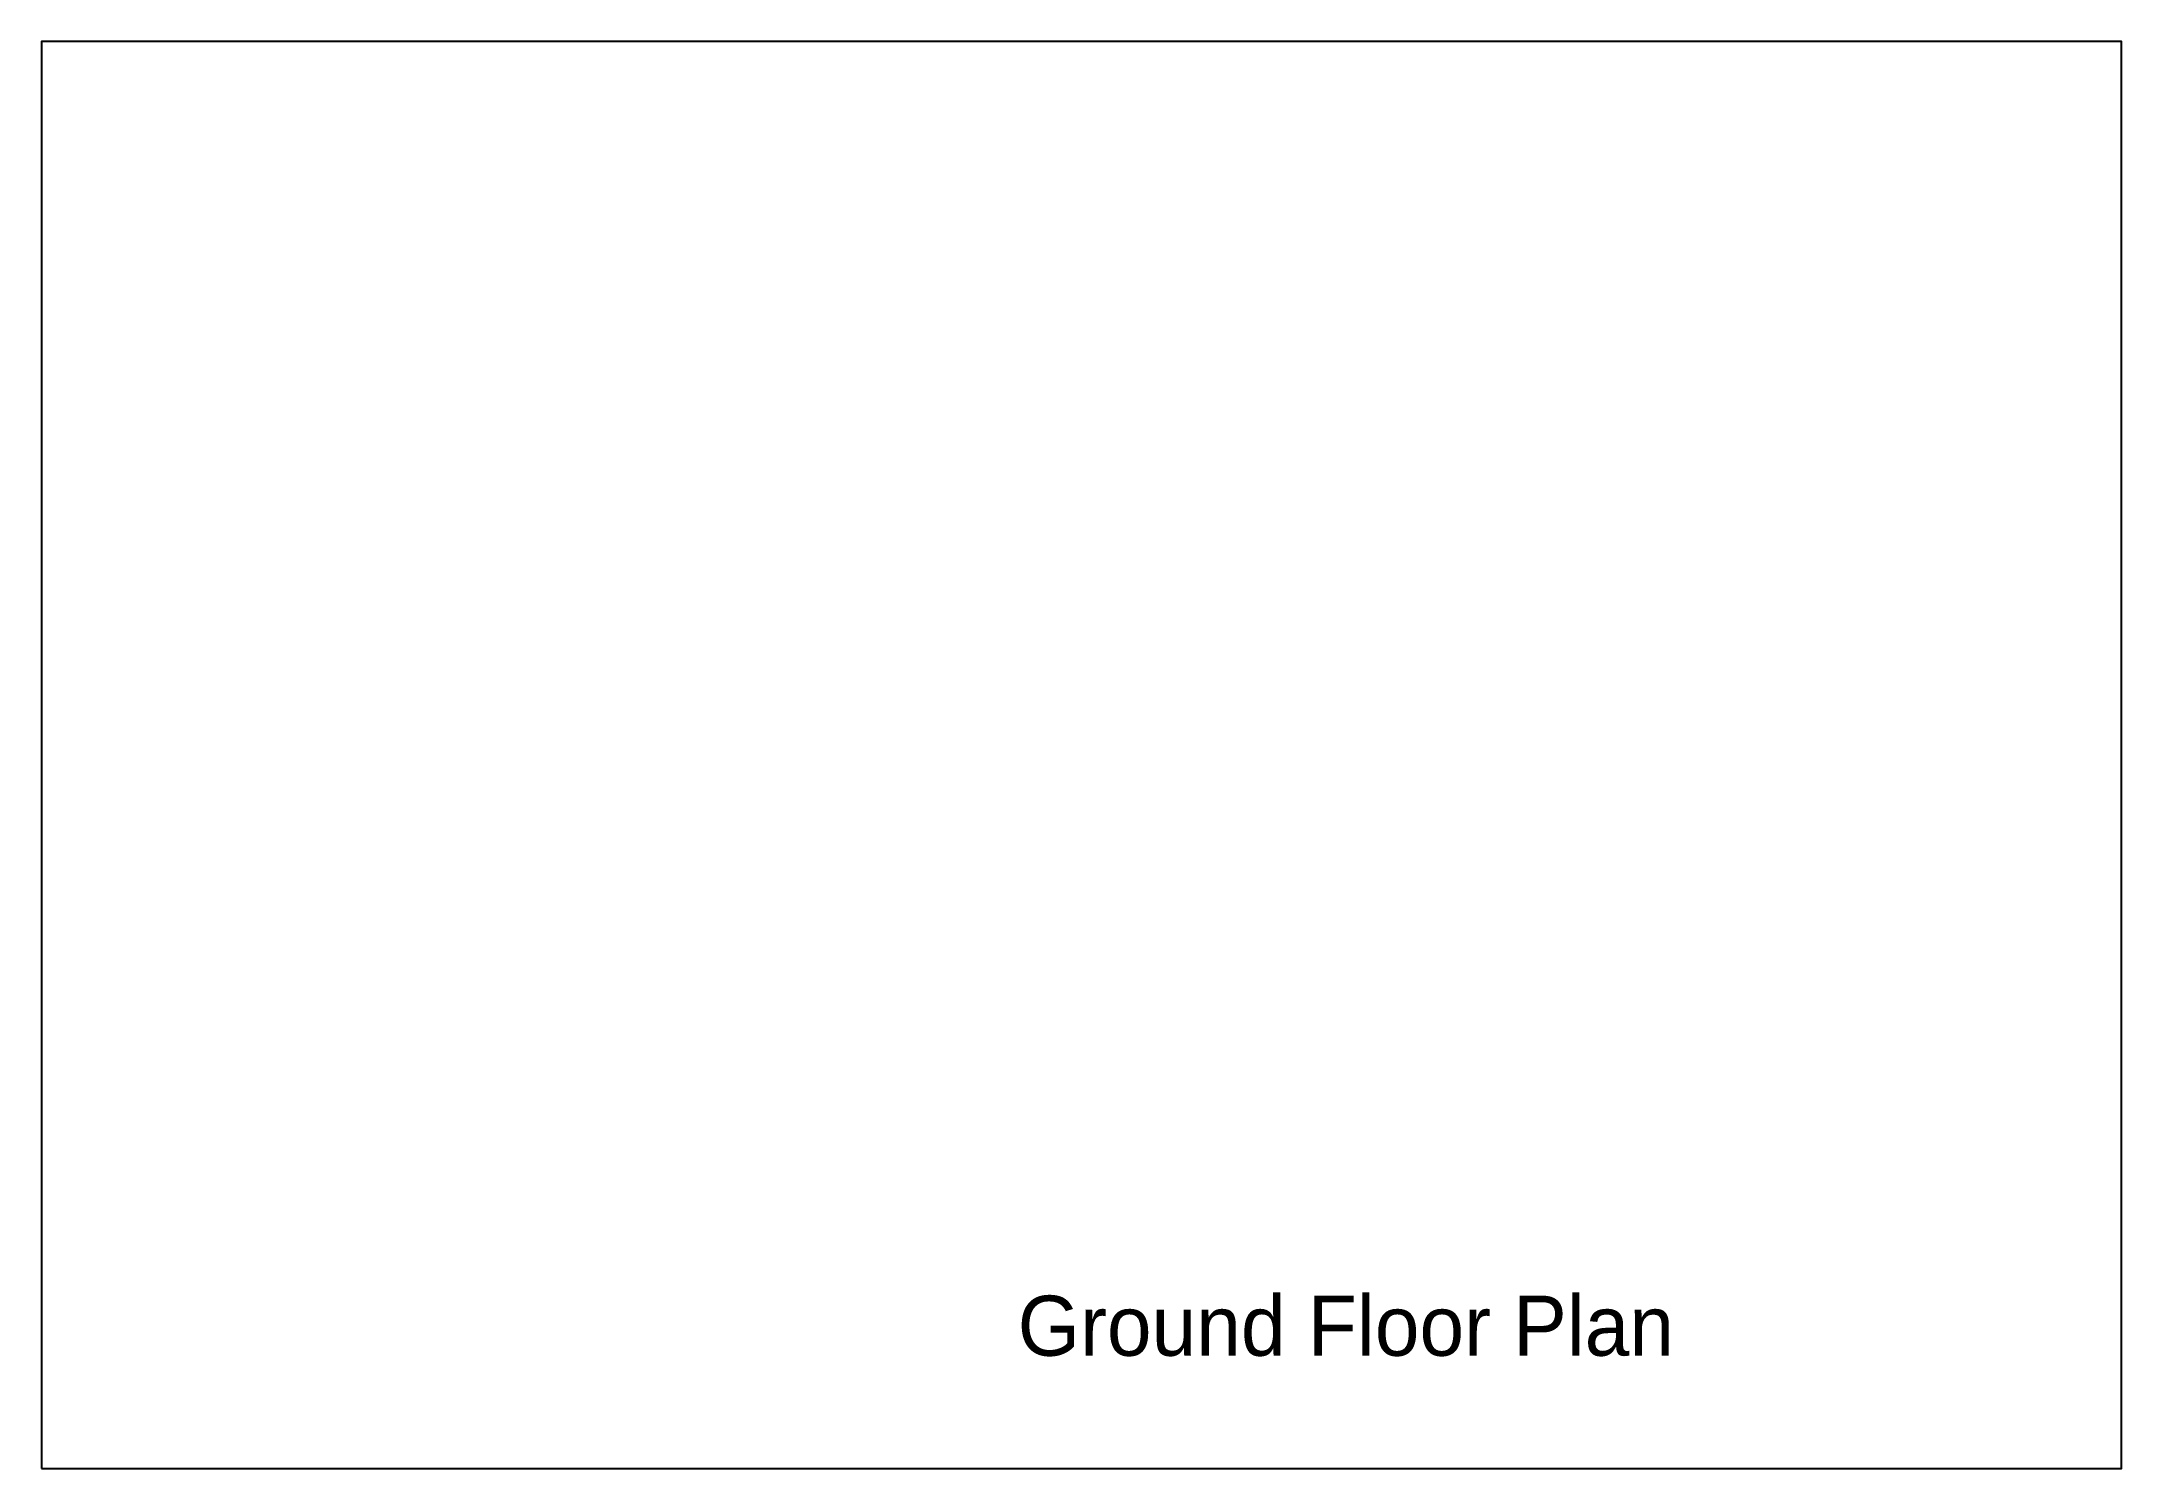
# Paper-space layout 'P1-PLAN' of a CAD drawing. Header units: millimetres. Extents: x 10 to 287, y 10 to 200.
import ezdxf

# ---------------------------------------------------------------- set-up
doc = ezdxf.new("R2010")
doc.units = ezdxf.units.MM
doc.layers.add('A-TBLK', color=7, linetype='Continuous')

psp = doc.layouts.new('P1-PLAN')

# ---------------------------------------------------------------- linework, layer by layer
at = {"layer": 'A-TBLK'}
psp.add_lwpolyline([(10, 10), (287, 10), (287, 200), (10, 200)], close=True, dxfattribs=at)

# ---------------------------------------------------------------- texts
psp.add_text('Ground Floor Plan', height=8, dxfattribs=at).set_placement((140, 25))

doc.saveas('drawing.dxf')
